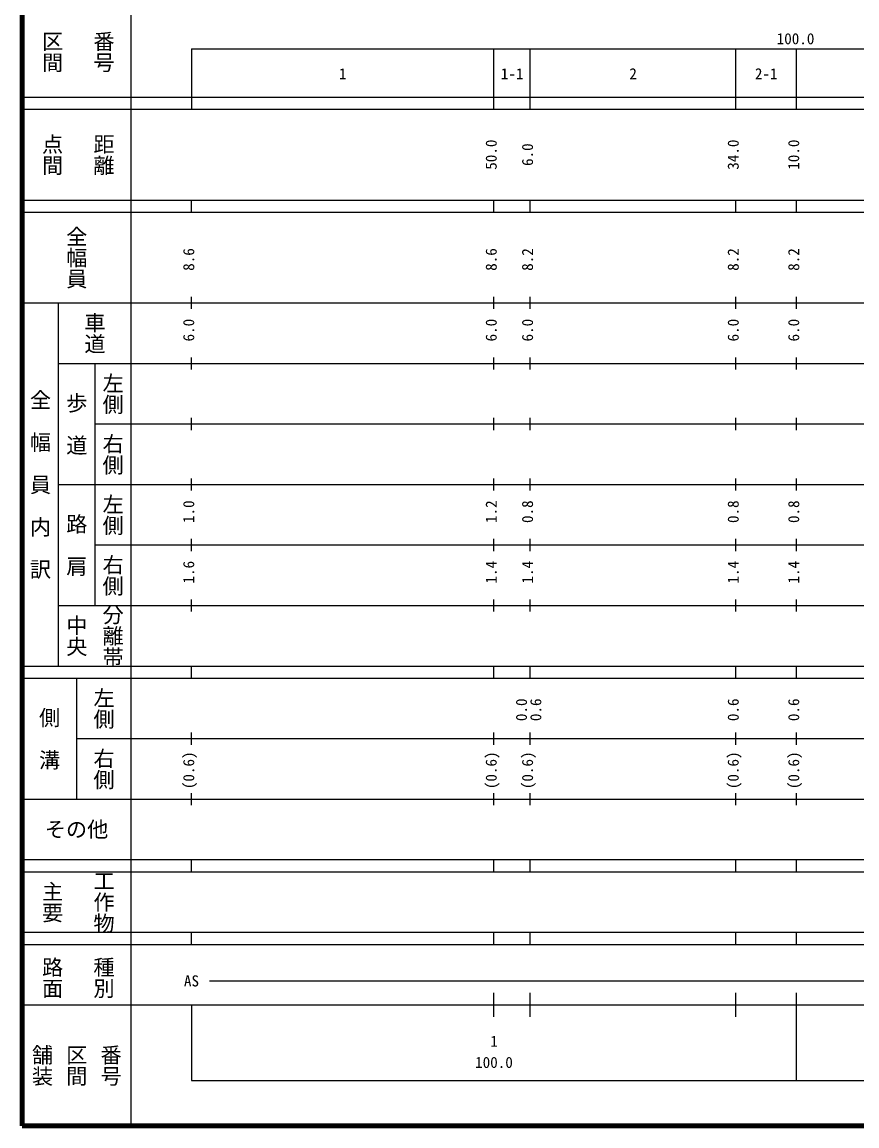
# Model space of a CAD drawing. Units: millimetres on the paper, enlarged 1000 times. Extents: x 40000 to 680000, y 20000 to 380000.
# Drawn here: x 40000 to 177992, y 20000 to 202409 of the extents above; entities that cross this region are included whole.
import ezdxf
from ezdxf.enums import TextEntityAlignment as Align

# ---------------------------------------------------------------- set-up
doc = ezdxf.new("R2010")
doc.units = ezdxf.units.MM
doc.header["$LTSCALE"] = 1000
doc.layers.add('M-TTL', color=2, linetype='Continuous', lineweight=140)
doc.layers.add('M-TTL-BAND', color=7, linetype='Continuous', lineweight=25)
doc.styles.add('@ＭＳ ゴシック', font='')
doc.styles.add('ＭＳ ゴシック', font='')
doc.styles.get('@ＭＳ ゴシック').set_extended_font_data('@MS Gothic')
doc.styles.get('ＭＳ ゴシック').set_extended_font_data('MS Gothic')

msp = doc.modelspace()

# ---------------------------------------------------------------- linework, layer by layer
at = {"layer": 'M-TTL'}
for p, q in [((40000, 380000), (40000, 20000)), ((40000, 20000), (680000, 20000))]:
    msp.add_line(p, q, dxfattribs=at)
at = {"layer": 'M-TTL-BAND'}
for p, q in [((58000, 370000), (58000, 20000)), ((68000, 198000), (579000, 198000)), ((68000, 198000), (68000, 188000)), ((118000, 188000), (118000, 198000)), ((124000, 188000), (124000, 198000)), ((158000, 188000), (158000, 198000)), ((168000, 188000), (168000, 198000)), ((40000, 190000), (579000, 190000)), ((40000, 188000), (579000, 188000)), ((40000, 173000), (579000, 173000)), ((68000, 171000), (68000, 173000)), ((118000, 171000), (118000, 173000)), ((124000, 171000), (124000, 173000)), ((158000, 171000), (158000, 173000)), ((168000, 171000), (168000, 173000)), ((40000, 171000), (579000, 171000)), ((68000, 155000), (68000, 157000)), ((118000, 155000), (118000, 157000)), ((124000, 155000), (124000, 157000)), ((158000, 155000), (158000, 157000)), ((168000, 155000), (168000, 157000)), ((40000, 156000), (579000, 156000)), ((46000, 96000), (46000, 156000)), ((46000, 146000), (579000, 146000)), ((52000, 146000), (52000, 106000)), ((68000, 145000), (68000, 147000)), ((118000, 145000), (118000, 147000)), ((124000, 145000), (124000, 147000)), ((158000, 145000), (158000, 147000)), ((168000, 145000), (168000, 147000)), ((68000, 135000), (68000, 137000)), ((118000, 135000), (118000, 137000)), ((124000, 135000), (124000, 137000)), ((158000, 135000), (158000, 137000)), ((168000, 135000), (168000, 137000)), ((52000, 136000), (579000, 136000)), ((46000, 126000), (579000, 126000)), ((68000, 125000), (68000, 127000)), ((118000, 125000), (118000, 127000)), ((124000, 125000), (124000, 127000)), ((158000, 125000), (158000, 127000)), ((168000, 125000), (168000, 127000)), ((68000, 115000), (68000, 117000)), ((118000, 115000), (118000, 117000)), ((124000, 115000), (124000, 117000)), ((158000, 115000), (158000, 117000)), ((168000, 115000), (168000, 117000)), ((52000, 116000), (579000, 116000)), ((46000, 106000), (579000, 106000)), ((68000, 105000), (68000, 107000)), ((118000, 105000), (118000, 107000)), ((124000, 105000), (124000, 107000)), ((158000, 105000), (158000, 107000)), ((168000, 105000), (168000, 107000)), ((40000, 96000), (579000, 96000)), ((68000, 94000), (68000, 96000)), ((118000, 94000), (118000, 96000)), ((124000, 94000), (124000, 96000)), ((158000, 94000), (158000, 96000)), ((168000, 94000), (168000, 96000)), ((40000, 94000), (579000, 94000)), ((49000, 94000), (49000, 74000)), ((49000, 84000), (579000, 84000)), ((68000, 83000), (68000, 85000)), ((118000, 83000), (118000, 85000)), ((124000, 83000), (124000, 85000)), ((158000, 83000), (158000, 85000)), ((168000, 83000), (168000, 85000)), ((68000, 73000), (68000, 75000)), ((118000, 73000), (118000, 75000)), ((124000, 73000), (124000, 75000)), ((158000, 73000), (158000, 75000)), ((168000, 73000), (168000, 75000)), ((40000, 74000), (579000, 74000)), ((40000, 64000), (579000, 64000)), ((68000, 62000), (68000, 64000)), ((118000, 62000), (118000, 64000)), ((124000, 62000), (124000, 64000)), ((158000, 62000), (158000, 64000)), ((168000, 62000), (168000, 64000)), ((40000, 62000), (579000, 62000)), ((40000, 52000), (579000, 52000)), ((68000, 50000), (68000, 52000)), ((118000, 50000), (118000, 52000)), ((124000, 50000), (124000, 52000)), ((158000, 50000), (158000, 52000)), ((168000, 50000), (168000, 52000)), ((40000, 50000), (579000, 50000)), ((71000, 44000), (565000, 44000)), ((118000, 38000), (118000, 42000)), ((124000, 38000), (124000, 42000)), ((158000, 38000), (158000, 42000)), ((168000, 27500), (168000, 42000)), ((40000, 40000), (579000, 40000)), ((68000, 40000), (68000, 27500)), ((68000, 27500), (579000, 27500))]:
    msp.add_line(p, q, dxfattribs=at)

# ---------------------------------------------------------------- texts
at = {"layer": 'M-TTL-BAND', "style": '@ＭＳ ゴシック'}
for s, p in [('番号', (53500, 197500)), ('区間', (45000, 197500)), ('点間', (45000, 180500)), ('距離', (53500, 180500)), ('全幅員', (49000, 163500)), ('車道', (52000, 151000)), ('左側', (55000, 141000)), ('全\u3000幅\u3000員\u3000内\u3000訳', (43000, 126000)), ('歩\u3000道', (49000, 136000)), ('右側', (55000, 131000)), ('左側', (55000, 121000)), ('路\u3000肩', (49000, 116000)), ('右側', (55000, 111000)), ('分離帯', (55000, 101000)), ('中央', (49000, 101000)), ('左側', (53500, 89000)), ('側\u3000溝', (44500, 84000)), ('右側', (53500, 79000)), ('主要', (45000, 57000)), ('工作物', (53500, 57000)), ('路面', (45000, 44500)), ('種別', (53500, 44500)), ('舗装', (43333, 30000)), ('区間', (49000, 30000)), ('番号', (54667, 30000))]:
    msp.add_text(s, height=2566, rotation=270, dxfattribs=at).set_placement(p, align=Align.MIDDLE_CENTER)
at = {"layer": 'M-TTL-BAND', "style": 'ＭＳ ゴシック'}
for s, p in [('100.0', (167844, 198195)), ('1', (93000, 192405)), ('1-1', (121000, 192405)), ('2', (141000, 192405)), ('2-1', (163000, 192405)), ('AS', (68000, 42500)), ('1', (118000, 32523)), ('100.0', (118000, 29033))]:
    msp.add_text(s, height=1833, dxfattribs=at).set_placement(p, align=Align.BOTTOM_CENTER)
for s, p in [('50.0', (119000, 180500)), ('34.0', (159000, 180500)), ('10.0', (169000, 180500)), ('6.0', (125000, 180500)), ('8.6', (69000, 163174)), ('8.6', (119000, 163174)), ('8.2', (125000, 163174)), ('8.2', (159000, 163174)), ('8.2', (169000, 163174)), ('6.0', (69000, 151500)), ('6.0', (119000, 151500)), ('6.0', (125000, 151500)), ('6.0', (159000, 151500)), ('6.0', (169000, 151500)), ('1.0', (69000, 121500)), ('1.2', (119000, 121500)), ('0.8', (125000, 121500)), ('0.8', (159000, 121500)), ('0.8', (169000, 121500)), ('1.6', (69000, 111500)), ('1.4', (119000, 111500)), ('1.4', (125000, 111500)), ('1.4', (159000, 111500)), ('1.4', (169000, 111500)), ('0.0', (124000, 88764)), ('0.6', (126370, 88764)), ('0.6', (159000, 88764)), ('0.6', (169000, 88764)), ('(0.6)', (69000, 78764)), ('(0.6)', (119000, 78764)), ('(0.6)', (125000, 78764)), ('(0.6)', (159000, 78764)), ('(0.6)', (169000, 78764))]:
    msp.add_text(s, height=1833, rotation=90, dxfattribs=at).set_placement(p, align=Align.BOTTOM_CENTER)
msp.add_text('その他', height=2566, dxfattribs=at).set_placement((49000, 69000), align=Align.MIDDLE_CENTER)

doc.saveas('drawing.dxf')
